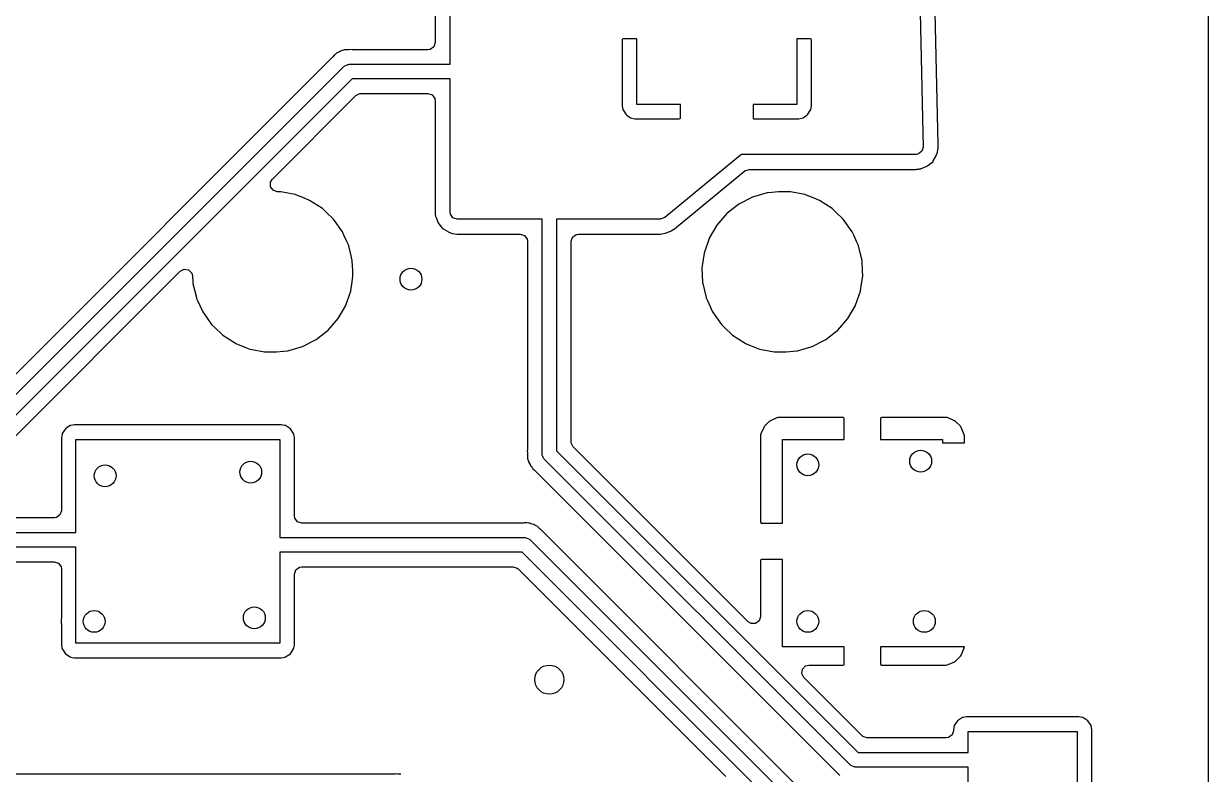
# Model space of a CAD drawing. Extents: x 0.04 to 2.01, y 0.04 to 5.04.
# Drawn here: x 1.369 to 2.01, y 0.488 to 0.894 of the extents above; entities that cross this region are included whole.
import ezdxf

# ---------------------------------------------------------------- set-up
doc = ezdxf.new("R2010")
doc.units = 0
doc.header["$MEASUREMENT"] = 0
doc.layers.add('BLACK', color=7, linetype='CONTINUOUS')

msp = doc.modelspace()

# ---------------------------------------------------------------- linework, layer by layer
at = {"layer": 'BLACK', "linetype": 'CONTINUOUS'}
for p, q in [((2.00982, 3.86016), (2.00982, 0.047923)), ((1.85245, 0.974505), (1.85537, 0.842844)), ((1.86377, 0.828691), (1.86055, 0.973897)), ((1.59177, 0.972511), (1.59177, 0.883839)), ((1.59986, 0.872047), (1.59986, 0.972511)), ((1.59177, 0.883839), (1.59103, 0.881548)), ((1.69303, 0.885664), (1.69291, 0.885502)), ((1.69291, 0.885502), (1.69291, 0.849809)), ((1.69353, 0.885827), (1.69303, 0.885664)), ((1.70079, 0.885827), (1.69353, 0.885827)), ((1.70079, 0.850394), (1.70079, 0.885827)), ((1.79495, 0.885827), (1.7874, 0.885827)), ((1.7874, 0.885827), (1.7874, 0.850394)), ((1.79511, 0.885709), (1.79495, 0.885827)), ((1.79528, 0.885209), (1.79511, 0.885709)), ((1.79528, 0.849809), (1.79528, 0.885209)), ((1.53822, 0.877782), (1.53751, 0.87722)), ((1.53839, 0.877954), (1.53822, 0.877782)), ((1.53858, 0.878112), (1.53839, 0.877954)), ((1.53883, 0.87822), (1.53858, 0.878112)), ((1.53954, 0.878526), (1.53883, 0.87822)), ((1.53883, 0.87822), (1.53883, 0.87822)), ((1.54005, 0.878789), (1.53954, 0.878526)), ((1.54064, 0.87915), (1.54005, 0.878789)), ((1.54094, 0.879339), (1.54064, 0.87915)), ((1.54064, 0.87915), (1.54064, 0.87915)), ((1.54139, 0.879422), (1.54094, 0.879339)), ((1.54221, 0.879673), (1.54139, 0.879422)), ((1.5423, 0.879709), (1.54221, 0.879673)), ((1.54263, 0.879851), (1.5423, 0.879709)), ((1.5423, 0.879709), (1.5423, 0.879709)), ((1.54299, 0.879865), (1.54263, 0.879851)), ((1.54317, 0.879872), (1.54299, 0.879865)), ((1.5438, 0.879895), (1.54317, 0.879872)), ((1.544, 0.879908), (1.5438, 0.879895)), ((1.54418, 0.879941), (1.544, 0.879908)), ((1.54494, 0.879941), (1.54418, 0.879941)), ((1.54509, 0.879944), (1.54494, 0.879941)), ((1.54703, 0.880017), (1.54509, 0.879944)), ((1.54722, 0.879953), (1.54703, 0.880017)), ((1.54738, 0.879941), (1.54722, 0.879953)), ((1.58787, 0.879941), (1.54738, 0.879941)), ((1.58908, 0.880132), (1.58787, 0.879941)), ((1.59103, 0.881548), (1.58908, 0.880132)), ((1.53615, 0.875715), (1.34663, 0.686201)), ((1.5365, 0.876111), (1.53615, 0.875715)), ((1.53719, 0.877026), (1.5365, 0.876111)), ((1.53751, 0.87722), (1.53719, 0.877026)), ((1.54249, 0.870894), (1.54277, 0.871038)), ((1.54277, 0.871038), (1.54296, 0.871295)), ((1.54296, 0.871295), (1.54384, 0.87158)), ((1.54384, 0.87158), (1.54466, 0.871999)), ((1.54466, 0.871999), (1.54497, 0.871949)), ((1.54497, 0.871949), (1.54528, 0.872047)), ((1.54528, 0.872047), (1.59986, 0.872047)), ((1.34876, 0.677165), (1.54249, 0.870894)), ((1.54691, 0.864173), (1.35318, 0.670444)), ((1.59986, 0.864173), (1.54691, 0.864173)), ((1.59986, 0.792244), (1.59986, 0.864173)), ((1.50372, 0.809823), (1.54903, 0.855138)), ((1.54903, 0.855138), (1.55118, 0.856232)), ((1.55118, 0.856232), (1.55179, 0.85628)), ((1.55179, 0.85628), (1.58787, 0.85628)), ((1.58787, 0.85628), (1.59017, 0.855535)), ((1.59017, 0.855535), (1.59158, 0.853586)), ((1.59158, 0.853586), (1.59177, 0.852382)), ((1.59177, 0.852382), (1.59177, 0.792244)), ((1.69291, 0.849809), (1.69295, 0.849431)), ((1.69295, 0.849431), (1.6933, 0.847698)), ((1.6933, 0.847698), (1.69358, 0.847002)), ((1.69358, 0.847002), (1.6949, 0.845036)), ((1.72441, 0.850394), (1.70079, 0.850394)), ((1.72441, 0.842844), (1.72441, 0.850394)), ((1.7874, 0.850394), (1.76378, 0.850394)), ((1.76378, 0.850394), (1.76378, 0.843137)), ((1.79329, 0.845036), (1.79461, 0.847002)), ((1.79461, 0.847002), (1.79489, 0.847698)), ((1.79489, 0.847698), (1.79524, 0.849431)), ((1.79524, 0.849431), (1.79528, 0.849809)), ((1.6949, 0.845036), (1.69543, 0.844504)), ((1.69543, 0.844504), (1.6974, 0.84319)), ((1.6974, 0.84319), (1.69809, 0.842902)), ((1.69809, 0.842902), (1.69982, 0.842557)), ((1.69982, 0.842557), (1.7002, 0.84252)), ((1.7002, 0.84252), (1.72379, 0.84252)), ((1.72379, 0.84252), (1.72429, 0.842682)), ((1.72429, 0.842682), (1.72441, 0.842844)), ((1.76378, 0.843137), (1.76394, 0.842638)), ((1.76394, 0.842638), (1.7641, 0.84252)), ((1.7641, 0.84252), (1.78799, 0.84252)), ((1.78799, 0.84252), (1.78836, 0.842557)), ((1.78836, 0.842557), (1.7901, 0.842902)), ((1.7901, 0.842902), (1.79079, 0.84319)), ((1.79079, 0.84319), (1.79276, 0.844504)), ((1.79276, 0.844504), (1.79329, 0.845036)), ((1.85537, 0.842844), (1.85571, 0.827331)), ((1.85571, 0.827331), (1.85502, 0.825024)), ((1.86352, 0.825442), (1.86378, 0.827358)), ((1.8638, 0.82751), (1.86377, 0.828691)), ((1.86378, 0.827358), (1.8638, 0.82751)), ((1.75684, 0.822915), (1.71594, 0.789235)), ((1.75736, 0.823346), (1.75684, 0.822915)), ((1.85181, 0.823346), (1.75736, 0.823346)), ((1.8531, 0.823565), (1.85181, 0.823346)), ((1.85502, 0.825024), (1.8531, 0.823565)), ((1.86099, 0.819564), (1.86114, 0.81983)), ((1.86114, 0.81983), (1.86266, 0.822504)), ((1.86114, 0.81983), (1.86114, 0.81983)), ((1.86266, 0.822505), (1.86277, 0.822695)), ((1.86266, 0.822504), (1.86266, 0.822505)), ((1.86277, 0.822695), (1.86333, 0.824574)), ((1.86333, 0.824574), (1.86342, 0.824855)), ((1.86342, 0.824856), (1.86346, 0.825002)), ((1.86342, 0.824855), (1.86342, 0.824856)), ((1.86346, 0.825002), (1.86352, 0.825442)), ((1.72232, 0.784005), (1.75919, 0.814367)), ((1.75919, 0.814367), (1.76166, 0.815256)), ((1.76166, 0.815256), (1.85181, 0.815256)), ((1.85181, 0.815256), (1.8519, 0.815263)), ((1.8519, 0.815263), (1.85309, 0.815363)), ((1.8519, 0.815263), (1.8519, 0.815263)), ((1.85309, 0.815363), (1.85317, 0.81537)), ((1.85309, 0.815363), (1.85309, 0.815363)), ((1.85317, 0.81537), (1.85325, 0.815384)), ((1.85325, 0.815384), (1.85365, 0.815451)), ((1.85325, 0.815384), (1.85325, 0.815384)), ((1.85365, 0.815451), (1.85446, 0.815588)), ((1.85446, 0.815588), (1.85467, 0.815682)), ((1.85467, 0.815682), (1.85778, 0.817033)), ((1.85467, 0.815682), (1.85467, 0.815682)), ((1.85778, 0.817033), (1.858, 0.817126)), ((1.858, 0.817126), (1.85819, 0.817269)), ((1.85819, 0.817269), (1.85985, 0.818532)), ((1.85819, 0.817269), (1.85819, 0.817269)), ((1.85985, 0.818532), (1.85992, 0.818585)), ((1.85985, 0.818532), (1.85985, 0.818532)), ((1.85992, 0.818585), (1.86099, 0.819564)), ((1.50277, 0.808271), (1.50372, 0.809823)), ((1.50277, 0.805862), (1.50277, 0.808271)), ((1.50418, 0.803914), (1.50277, 0.805862)), ((1.50648, 0.803169), (1.50418, 0.803914)), ((1.50797, 0.803169), (1.50648, 0.803169)), ((1.50818, 0.803159), (1.50797, 0.803169)), ((1.50832, 0.803132), (1.50818, 0.803159)), ((1.51609, 0.801615), (1.50832, 0.803132)), ((1.50832, 0.803132), (1.50832, 0.803132)), ((1.5163, 0.801574), (1.51609, 0.801615)), ((1.51647, 0.801505), (1.5163, 0.801574)), ((1.52122, 0.799589), (1.51647, 0.801505)), ((1.51647, 0.801505), (1.51647, 0.801505)), ((1.7713, 0.802581), (1.76336, 0.800254)), ((1.77148, 0.802599), (1.7713, 0.802581)), ((1.77383, 0.802823), (1.77148, 0.802599)), ((1.77148, 0.802599), (1.77148, 0.802599)), ((1.77746, 0.803169), (1.77383, 0.802823)), ((1.78356, 0.803169), (1.77746, 0.803169)), ((1.78377, 0.803159), (1.78356, 0.803169)), ((1.78391, 0.803132), (1.78377, 0.803159)), ((1.79168, 0.801615), (1.78391, 0.803132)), ((1.78391, 0.803132), (1.78391, 0.803132)), ((1.79189, 0.801574), (1.79168, 0.801615)), ((1.79206, 0.801505), (1.79189, 0.801574)), ((1.79681, 0.799589), (1.79206, 0.801505)), ((1.79206, 0.801505), (1.79206, 0.801505)), ((1.52397, 0.798484), (1.52122, 0.799589)), ((1.53091, 0.793999), (1.52397, 0.798484)), ((1.75601, 0.796468), (1.74951, 0.791361)), ((1.76336, 0.800254), (1.75601, 0.796468)), ((1.79956, 0.798484), (1.79681, 0.799589)), ((1.8065, 0.793999), (1.79956, 0.798484)), ((1.53105, 0.793871), (1.53091, 0.793999)), ((1.53308, 0.791926), (1.53105, 0.793871)), ((1.53105, 0.793871), (1.53105, 0.793871)), ((1.53688, 0.788282), (1.53308, 0.791926)), ((1.54167, 0.781539), (1.53688, 0.788282)), ((1.59177, 0.792244), (1.59187, 0.790979)), ((1.59187, 0.790979), (1.59206, 0.789774)), ((1.59206, 0.789774), (1.59215, 0.789562)), ((1.59215, 0.789562), (1.59215, 0.789562)), ((1.59215, 0.789562), (1.59251, 0.788693)), ((1.59251, 0.788693), (1.59351, 0.786284)), ((1.60005, 0.79104), (1.59986, 0.792244)), ((1.60147, 0.789091), (1.60005, 0.79104)), ((1.60376, 0.788346), (1.60147, 0.789091)), ((1.64961, 0.788346), (1.60376, 0.788346)), ((1.64961, 0.661417), (1.64961, 0.788346)), ((1.71346, 0.788346), (1.65748, 0.788346)), ((1.65748, 0.788346), (1.65748, 0.663048)), ((1.71594, 0.789235), (1.71346, 0.788346)), ((1.74951, 0.791361), (1.74409, 0.785117)), ((1.80664, 0.793871), (1.8065, 0.793999)), ((1.80867, 0.791926), (1.80664, 0.793871)), ((1.80664, 0.793871), (1.80664, 0.793871)), ((1.81247, 0.788282), (1.80867, 0.791926)), ((1.81726, 0.781539), (1.81247, 0.788282)), ((1.54271, 0.779247), (1.54167, 0.781539)), ((1.59351, 0.786284), (1.59492, 0.784335)), ((1.59492, 0.784335), (1.59588, 0.783243)), ((1.59588, 0.783243), (1.59614, 0.783086)), ((1.59614, 0.783086), (1.59644, 0.782907)), ((1.59644, 0.782907), (1.59897, 0.781396)), ((1.59897, 0.781396), (1.59918, 0.781329)), ((1.71635, 0.780788), (1.71852, 0.781563)), ((1.71852, 0.781563), (1.71867, 0.78162)), ((1.71867, 0.78162), (1.71951, 0.782095)), ((1.71951, 0.782095), (1.72094, 0.782907)), ((1.72094, 0.782907), (1.72108, 0.78299)), ((1.72094, 0.782907), (1.72094, 0.782907)), ((1.72108, 0.78299), (1.72232, 0.784005)), ((1.74409, 0.785117), (1.73995, 0.777961)), ((1.8183, 0.779247), (1.81726, 0.781539)), ((1.54407, 0.776249), (1.54271, 0.779247)), ((1.54509, 0.774013), (1.54407, 0.776249)), ((1.59918, 0.781329), (1.59918, 0.781329)), ((1.59918, 0.781329), (1.60126, 0.780652)), ((1.60126, 0.780652), (1.60141, 0.780628)), ((1.60141, 0.780628), (1.60141, 0.780628)), ((1.60141, 0.780628), (1.60361, 0.78028)), ((1.60361, 0.78028), (1.60361, 0.78028)), ((1.60361, 0.78028), (1.60376, 0.780256)), ((1.60376, 0.780256), (1.63781, 0.780256)), ((1.63781, 0.780256), (1.64011, 0.779512)), ((1.64011, 0.779512), (1.64152, 0.777563)), ((1.64152, 0.777563), (1.64171, 0.776358)), ((1.64171, 0.776358), (1.64171, 0.663524)), ((1.66537, 0.776358), (1.66612, 0.778649)), ((1.66537, 0.667932), (1.66537, 0.776358)), ((1.66612, 0.778649), (1.66807, 0.780065)), ((1.66807, 0.780065), (1.66927, 0.780256)), ((1.66927, 0.780256), (1.71346, 0.780256)), ((1.71346, 0.780256), (1.71363, 0.780285)), ((1.71363, 0.780285), (1.71603, 0.780702)), ((1.71363, 0.780285), (1.71363, 0.780285)), ((1.71603, 0.780702), (1.7162, 0.780731)), ((1.71603, 0.780702), (1.71603, 0.780702)), ((1.7162, 0.780731), (1.71635, 0.780788)), ((1.71635, 0.780788), (1.71635, 0.780788)), ((1.73989, 0.777786), (1.73738, 0.770552)), ((1.73995, 0.777961), (1.73989, 0.777786)), ((1.73989, 0.777786), (1.73989, 0.777786)), ((1.81966, 0.776249), (1.8183, 0.779247)), ((1.82068, 0.774013), (1.81966, 0.776249)), ((1.54513, 0.773832), (1.54509, 0.774013)), ((1.54603, 0.77011), (1.54513, 0.773832)), ((1.54513, 0.773832), (1.54513, 0.773832)), ((1.54703, 0.765975), (1.54603, 0.77011)), ((1.73722, 0.769967), (1.73621, 0.763061)), ((1.73724, 0.770151), (1.73722, 0.769967)), ((1.73738, 0.770552), (1.73724, 0.770151)), ((1.82072, 0.773832), (1.82068, 0.774013)), ((1.82162, 0.77011), (1.82072, 0.773832)), ((1.82072, 0.773832), (1.82072, 0.773832)), ((1.82262, 0.765975), (1.82162, 0.77011)), ((1.54704, 0.76579), (1.54703, 0.765975)), ((1.54729, 0.760383), (1.54704, 0.76579)), ((1.54704, 0.76579), (1.54704, 0.76579)), ((1.73621, 0.763061), (1.73606, 0.761969)), ((1.82263, 0.76579), (1.82262, 0.765975)), ((1.82288, 0.760383), (1.82263, 0.76579)), ((1.82263, 0.76579), (1.82263, 0.76579)), ((1.35952, 0.665624), (1.45402, 0.760124)), ((1.45402, 0.760124), (1.45617, 0.761217)), ((1.45617, 0.761217), (1.45855, 0.76084)), ((1.45855, 0.76084), (1.46025, 0.759137)), ((1.46025, 0.759137), (1.46067, 0.757548)), ((1.46067, 0.757548), (1.46081, 0.754525)), ((1.54694, 0.754481), (1.54738, 0.757533)), ((1.54741, 0.757716), (1.54729, 0.760383)), ((1.54738, 0.757533), (1.54741, 0.757716)), ((1.54738, 0.757533), (1.54738, 0.757533)), ((1.73606, 0.761969), (1.73606, 0.761783)), ((1.73606, 0.761783), (1.73641, 0.754221)), ((1.73606, 0.761783), (1.73606, 0.761783)), ((1.82253, 0.754481), (1.82297, 0.757533)), ((1.823, 0.757716), (1.82288, 0.760383)), ((1.82297, 0.757533), (1.823, 0.757716)), ((1.82297, 0.757533), (1.82297, 0.757533)), ((1.46081, 0.754525), (1.46085, 0.75371)), ((1.46085, 0.75371), (1.46089, 0.753529)), ((1.46089, 0.753529), (1.46272, 0.745945)), ((1.54357, 0.741899), (1.54616, 0.749359)), ((1.54616, 0.749359), (1.54622, 0.749534)), ((1.54616, 0.749359), (1.54616, 0.749359)), ((1.54622, 0.749534), (1.54694, 0.754481)), ((1.73641, 0.754221), (1.73644, 0.75371)), ((1.73644, 0.75371), (1.73648, 0.753529)), ((1.73648, 0.753529), (1.73831, 0.745945)), ((1.81916, 0.741899), (1.82175, 0.749359)), ((1.82175, 0.749359), (1.82181, 0.749534)), ((1.82175, 0.749359), (1.82175, 0.749359)), ((1.82181, 0.749534), (1.82253, 0.754481)), ((1.46272, 0.745945), (1.46278, 0.745673)), ((1.46278, 0.745673), (1.46286, 0.745504)), ((1.46286, 0.745504), (1.46286, 0.745504)), ((1.46286, 0.745504), (1.46343, 0.744261)), ((1.46343, 0.744261), (1.46621, 0.738146)), ((1.73831, 0.745945), (1.73837, 0.745673)), ((1.73837, 0.745673), (1.73845, 0.745504)), ((1.73845, 0.745504), (1.73845, 0.745504)), ((1.73845, 0.745504), (1.73902, 0.744261)), ((1.73902, 0.744261), (1.7418, 0.738146)), ((1.46621, 0.738146), (1.47099, 0.731403)), ((1.53937, 0.734568), (1.54351, 0.741724)), ((1.54351, 0.741724), (1.54357, 0.741899)), ((1.7418, 0.738146), (1.74658, 0.731403)), ((1.81496, 0.734568), (1.8191, 0.741724)), ((1.8191, 0.741724), (1.81916, 0.741899)), ((1.47099, 0.731403), (1.47267, 0.729792)), ((1.53395, 0.728324), (1.53937, 0.734568)), ((1.74658, 0.731403), (1.74826, 0.729792)), ((1.80954, 0.728324), (1.81496, 0.734568)), ((1.47267, 0.729792), (1.47683, 0.725814)), ((1.47683, 0.725814), (1.47683, 0.725814)), ((1.47683, 0.725814), (1.47696, 0.725686)), ((1.47696, 0.725686), (1.48391, 0.721201)), ((1.52745, 0.723217), (1.53251, 0.727195)), ((1.53251, 0.727195), (1.53381, 0.728209)), ((1.53381, 0.728209), (1.53395, 0.728324)), ((1.53381, 0.728209), (1.53381, 0.728209)), ((1.74826, 0.729792), (1.75242, 0.725814)), ((1.75242, 0.725814), (1.75242, 0.725814)), ((1.75242, 0.725814), (1.75255, 0.725686)), ((1.75255, 0.725686), (1.7595, 0.721201)), ((1.80304, 0.723217), (1.8081, 0.727195)), ((1.8081, 0.727195), (1.8094, 0.728209)), ((1.8094, 0.728209), (1.80954, 0.728324)), ((1.8094, 0.728209), (1.8094, 0.728209)), ((1.48391, 0.721201), (1.48408, 0.721132)), ((1.48408, 0.721132), (1.48986, 0.718804)), ((1.48986, 0.718804), (1.49158, 0.718111)), ((1.49158, 0.718111), (1.49176, 0.718075)), ((1.49176, 0.718075), (1.49955, 0.716553)), ((1.51217, 0.717104), (1.5201, 0.719431)), ((1.5201, 0.719431), (1.52745, 0.723217)), ((1.7595, 0.721201), (1.75967, 0.721132)), ((1.75967, 0.721132), (1.76545, 0.718804)), ((1.76545, 0.718804), (1.76717, 0.718111)), ((1.76717, 0.718111), (1.76735, 0.718075)), ((1.76735, 0.718075), (1.77514, 0.716553)), ((1.78776, 0.717104), (1.79569, 0.719431)), ((1.79569, 0.719431), (1.80304, 0.723217)), ((1.49955, 0.716553), (1.49955, 0.716553)), ((1.49955, 0.716553), (1.49969, 0.716526)), ((1.49969, 0.716526), (1.49991, 0.716516)), ((1.49991, 0.716516), (1.506, 0.716516)), ((1.506, 0.716516), (1.50979, 0.716877)), ((1.50979, 0.716877), (1.51198, 0.717086)), ((1.51198, 0.717086), (1.51217, 0.717104)), ((1.51198, 0.717086), (1.51198, 0.717086)), ((1.77514, 0.716553), (1.77514, 0.716553)), ((1.77514, 0.716553), (1.77528, 0.716526)), ((1.77528, 0.716526), (1.7755, 0.716516)), ((1.7755, 0.716516), (1.78159, 0.716516)), ((1.78159, 0.716516), (1.78538, 0.716877)), ((1.78538, 0.716877), (1.78757, 0.717086)), ((1.78757, 0.717086), (1.78776, 0.717104)), ((1.78757, 0.717086), (1.78757, 0.717086)), ((1.77247, 0.678939), (1.76987, 0.676334)), ((1.77305, 0.67934), (1.77247, 0.678939)), ((1.77648, 0.680861), (1.77305, 0.67934)), ((1.77703, 0.681014), (1.77648, 0.680861)), ((1.77766, 0.681089), (1.77703, 0.681014)), ((1.77789, 0.681102), (1.77766, 0.681089)), ((1.81267, 0.681102), (1.77789, 0.681102)), ((1.81283, 0.680984), (1.81267, 0.681102)), ((1.81299, 0.680485), (1.81283, 0.680984)), ((1.81299, 0.669291), (1.81299, 0.680485)), ((1.8328, 0.68094), (1.83268, 0.680778)), ((1.83268, 0.680778), (1.83268, 0.669291)), ((1.83329, 0.681102), (1.8328, 0.68094)), ((1.86778, 0.681102), (1.83329, 0.681102)), ((1.86801, 0.681089), (1.86778, 0.681102)), ((1.86861, 0.681019), (1.86801, 0.681089)), ((1.86917, 0.680866), (1.86861, 0.681019)), ((1.8726, 0.679351), (1.86917, 0.680866)), ((1.87318, 0.678951), (1.8726, 0.679351)), ((1.87579, 0.676351), (1.87318, 0.678951)), ((1.39195, 0.674982), (1.3902, 0.672371)), ((1.39456, 0.676727), (1.39195, 0.674982)), ((1.39493, 0.676802), (1.39456, 0.676727)), ((1.396, 0.677015), (1.39493, 0.676802)), ((1.39493, 0.676802), (1.39493, 0.676802)), ((1.39686, 0.677185), (1.396, 0.677015)), ((1.50865, 0.677185), (1.39686, 0.677185)), ((1.50951, 0.677015), (1.50865, 0.677185)), ((1.51058, 0.676802), (1.50951, 0.677015)), ((1.51095, 0.676727), (1.51058, 0.676802)), ((1.51058, 0.676802), (1.51058, 0.676802)), ((1.51357, 0.674982), (1.51095, 0.676727)), ((1.51531, 0.672371), (1.51357, 0.674982)), ((1.76947, 0.675751), (1.76795, 0.672324)), ((1.76987, 0.676334), (1.76947, 0.675751)), ((1.87619, 0.675768), (1.87579, 0.676351)), ((1.87771, 0.672343), (1.87619, 0.675768)), ((1.38996, 0.671161), (1.38974, 0.670069)), ((1.38974, 0.670069), (1.38974, 0.630689)), ((1.39013, 0.671995), (1.38996, 0.671161)), ((1.3902, 0.672371), (1.39013, 0.671995)), ((1.39013, 0.671995), (1.39013, 0.671995)), ((1.39764, 0.618898), (1.39764, 0.669291)), ((1.39764, 0.669291), (1.50787, 0.669291)), ((1.50787, 0.669291), (1.50787, 0.616142)), ((1.51538, 0.671995), (1.51531, 0.672371)), ((1.51555, 0.671161), (1.51538, 0.671995)), ((1.51538, 0.671995), (1.51538, 0.671995)), ((1.51577, 0.670069), (1.51555, 0.671161)), ((1.51577, 0.627933), (1.51577, 0.670069)), ((1.66542, 0.667323), (1.66537, 0.667932)), ((1.66652, 0.665176), (1.66542, 0.667323)), ((1.76773, 0.671158), (1.76772, 0.670933)), ((1.76772, 0.670933), (1.76772, 0.624633)), ((1.7678, 0.671764), (1.76773, 0.671158)), ((1.76795, 0.672324), (1.7678, 0.671764)), ((1.77953, 0.624016), (1.77953, 0.669291)), ((1.77953, 0.669291), (1.81299, 0.669291)), ((1.83268, 0.669291), (1.86614, 0.669291)), ((1.86614, 0.669291), (1.86614, 0.667323)), ((1.86614, 0.667323), (1.87795, 0.667323)), ((1.87786, 0.671786), (1.87771, 0.672343)), ((1.87794, 0.671161), (1.87786, 0.671786)), ((1.87795, 0.670931), (1.87794, 0.671161)), ((1.87795, 0.667323), (1.87795, 0.670931)), ((1.6417, 0.663362), (1.64164, 0.663176)), ((1.64164, 0.663176), (1.64169, 0.661629)), ((1.64169, 0.661629), (1.64171, 0.66123)), ((1.64171, 0.663524), (1.6417, 0.663362)), ((1.64171, 0.66123), (1.64171, 0.661084)), ((1.64171, 0.661084), (1.64171, 0.660317)), ((1.64171, 0.660317), (1.64175, 0.660143)), ((1.64175, 0.660143), (1.64176, 0.659938)), ((1.64176, 0.659938), (1.6418, 0.658771)), ((1.6497, 0.661115), (1.64961, 0.661417)), ((1.64965, 0.660801), (1.6497, 0.661115)), ((1.65007, 0.65998), (1.64965, 0.660801)), ((1.65036, 0.659103), (1.65007, 0.65998)), ((1.65748, 0.663048), (1.82054, 0.499992)), ((1.76106, 0.570629), (1.66652, 0.665176)), ((1.6418, 0.658771), (1.64194, 0.658441)), ((1.64194, 0.658441), (1.64194, 0.658441)), ((1.64194, 0.658441), (1.64198, 0.658355)), ((1.64198, 0.658355), (1.64223, 0.65753)), ((1.64223, 0.65753), (1.64231, 0.657085)), ((1.64231, 0.657085), (1.64286, 0.656192)), ((1.64286, 0.656192), (1.64313, 0.655685)), ((1.64313, 0.655685), (1.64354, 0.654722)), ((1.64354, 0.654722), (1.6437, 0.65453)), ((1.6437, 0.65453), (1.64387, 0.654358)), ((1.64387, 0.654358), (1.64443, 0.653647)), ((1.64443, 0.653647), (1.64463, 0.653333)), ((1.64463, 0.653333), (1.64554, 0.652637)), ((1.65062, 0.658916), (1.65036, 0.659103)), ((1.65076, 0.658633), (1.65062, 0.658916)), ((1.81612, 0.493271), (1.65076, 0.658633)), ((1.64554, 0.652637), (1.64594, 0.652291)), ((1.64594, 0.652291), (1.80905, 0.489179)), ((1.389, 0.628398), (1.38705, 0.626982)), ((1.38974, 0.630689), (1.389, 0.628398)), ((1.51596, 0.626729), (1.51577, 0.627933)), ((1.38585, 0.626791), (1.24738, 0.626791)), ((1.38705, 0.626982), (1.38585, 0.626791)), ((1.51737, 0.62478), (1.51596, 0.626729)), ((1.51967, 0.624035), (1.51737, 0.62478)), ((1.6394, 0.624035), (1.51967, 0.624035)), ((1.63992, 0.624071), (1.6394, 0.624035)), ((1.64106, 0.624226), (1.63992, 0.624071)), ((1.64141, 0.624143), (1.64106, 0.624226)), ((1.64142, 0.624141), (1.64141, 0.624143)), ((1.64141, 0.624143), (1.64141, 0.624143)), ((1.64232, 0.624035), (1.64142, 0.624141)), ((1.64256, 0.624035), (1.64232, 0.624035)), ((1.64281, 0.624011), (1.64256, 0.624035)), ((1.64307, 0.623909), (1.64281, 0.624011)), ((1.64378, 0.623623), (1.64307, 0.623909)), ((1.64307, 0.623909), (1.64307, 0.623909)), ((1.64433, 0.62345), (1.64378, 0.623623)), ((1.64535, 0.623208), (1.64433, 0.62345)), ((1.64565, 0.623005), (1.64535, 0.623208)), ((1.64572, 0.622952), (1.64565, 0.623005)), ((1.64565, 0.623005), (1.64565, 0.623005)), ((1.64648, 0.622546), (1.64572, 0.622952)), ((1.6469, 0.622378), (1.64648, 0.622546)), ((1.64717, 0.622133), (1.6469, 0.622378)), ((1.64776, 0.621584), (1.64717, 0.622133)), ((1.64791, 0.621449), (1.64776, 0.621584)), ((1.64806, 0.621348), (1.64791, 0.621449)), ((1.6486, 0.620806), (1.64806, 0.621348)), ((1.76772, 0.624633), (1.76788, 0.624134)), ((1.76788, 0.624134), (1.76804, 0.624016)), ((1.76804, 0.624016), (1.77953, 0.624016)), ((1.24528, 0.618898), (1.39764, 0.618898)), ((1.50787, 0.616142), (1.64047, 0.616142)), ((1.64047, 0.616142), (1.64077, 0.616044)), ((1.64077, 0.616044), (1.64109, 0.616093)), ((1.64109, 0.616093), (1.64191, 0.615675)), ((1.64191, 0.615675), (1.64279, 0.61539)), ((1.64279, 0.61539), (1.64297, 0.615133)), ((1.64297, 0.615133), (1.64326, 0.614989)), ((1.64326, 0.614989), (1.87242, 0.385827)), ((1.64871, 0.620704), (1.6486, 0.620806)), ((1.65013, 0.619381), (1.64871, 0.620704)), ((1.65022, 0.619204), (1.65013, 0.619381)), ((1.65033, 0.619081), (1.65022, 0.619204)), ((1.86537, 0.404034), (1.65033, 0.619081)), ((1.39764, 0.611024), (1.24691, 0.611024)), ((1.39764, 0.559055), (1.39764, 0.611024)), ((1.25179, 0.60313), (1.38585, 0.60313)), ((1.38585, 0.60313), (1.38814, 0.602386)), ((1.38814, 0.602386), (1.38955, 0.600437)), ((1.63884, 0.608268), (1.50787, 0.608268)), ((1.50787, 0.608268), (1.50787, 0.559055)), ((1.868, 0.379106), (1.63884, 0.608268)), ((1.76783, 0.604168), (1.76772, 0.604006)), ((1.76772, 0.604006), (1.76772, 0.573385)), ((1.76833, 0.604331), (1.76783, 0.604168)), ((1.77953, 0.604331), (1.76833, 0.604331)), ((1.77953, 0.557087), (1.77953, 0.604331)), ((1.38955, 0.600437), (1.38974, 0.599232)), ((1.38974, 0.599232), (1.38974, 0.572549)), ((1.51577, 0.596476), (1.51651, 0.598767)), ((1.51577, 0.558278), (1.51577, 0.596476)), ((1.51651, 0.598767), (1.51846, 0.600183)), ((1.51846, 0.600183), (1.51967, 0.600374)), ((1.51967, 0.600374), (1.63396, 0.600374)), ((1.63396, 0.600374), (1.63625, 0.59963)), ((1.63625, 0.59963), (1.63671, 0.599232)), ((1.63671, 0.599232), (1.74891, 0.487038)), ((1.3897, 0.57195), (1.38956, 0.571085)), ((1.38956, 0.571085), (1.3896, 0.57081)), ((1.3896, 0.57081), (1.3896, 0.57081)), ((1.3896, 0.57081), (1.38971, 0.569952)), ((1.38974, 0.572549), (1.3897, 0.57195)), ((1.76261, 0.569678), (1.76106, 0.570629)), ((1.76697, 0.571094), (1.76502, 0.569678)), ((1.76772, 0.573385), (1.76697, 0.571094)), ((1.38971, 0.569952), (1.38974, 0.569447)), ((1.38974, 0.569447), (1.38974, 0.558278)), ((1.76502, 0.569678), (1.76261, 0.569678)), ((1.38974, 0.558278), (1.38978, 0.55809)), ((1.38978, 0.55809), (1.39008, 0.556582)), ((1.50787, 0.559055), (1.39764, 0.559055)), ((1.51543, 0.556582), (1.51573, 0.55809)), ((1.51573, 0.55809), (1.51577, 0.558278)), ((1.39008, 0.556582), (1.3902, 0.555975)), ((1.3902, 0.555975), (1.39195, 0.553364)), ((1.39195, 0.553364), (1.39456, 0.551619)), ((1.39456, 0.551619), (1.39493, 0.551545)), ((1.39493, 0.551545), (1.39493, 0.551544)), ((1.39493, 0.551544), (1.39561, 0.551409)), ((1.39561, 0.551409), (1.39686, 0.551161)), ((1.39686, 0.551161), (1.50865, 0.551161)), ((1.50865, 0.551161), (1.5099, 0.551409)), ((1.5099, 0.551409), (1.51058, 0.551544)), ((1.51058, 0.551545), (1.51095, 0.551619)), ((1.51058, 0.551544), (1.51058, 0.551545)), ((1.51095, 0.551619), (1.51357, 0.553364)), ((1.51357, 0.553364), (1.51531, 0.555975)), ((1.51531, 0.555975), (1.51543, 0.556582)), ((1.81299, 0.557087), (1.77953, 0.557087)), ((1.81299, 0.547569), (1.81299, 0.557087)), ((1.87793, 0.557087), (1.83268, 0.557087)), ((1.83268, 0.557087), (1.83268, 0.547861)), ((1.8732, 0.549407), (1.8758, 0.552012)), ((1.8758, 0.552012), (1.8762, 0.552596)), ((1.8762, 0.552596), (1.87772, 0.556023)), ((1.87772, 0.556023), (1.87787, 0.556582)), ((1.87787, 0.556582), (1.87793, 0.557087)), ((1.79001, 0.542737), (1.79038, 0.545116)), ((1.79038, 0.545116), (1.79209, 0.546819)), ((1.79209, 0.546819), (1.79386, 0.547244)), ((1.79386, 0.547244), (1.81237, 0.547244)), ((1.81237, 0.547244), (1.81287, 0.547406)), ((1.81287, 0.547406), (1.81299, 0.547569)), ((1.83268, 0.547861), (1.83284, 0.547362)), ((1.83284, 0.547362), (1.833, 0.547244)), ((1.833, 0.547244), (1.86778, 0.547244)), ((1.86778, 0.547244), (1.86801, 0.547258)), ((1.86801, 0.547258), (1.86864, 0.547332)), ((1.86864, 0.547332), (1.86919, 0.547485)), ((1.86919, 0.547485), (1.87262, 0.549007)), ((1.87262, 0.549007), (1.8732, 0.549407)), ((1.7911, 0.54059), (1.79001, 0.542737)), ((1.82266, 0.509027), (1.7911, 0.54059)), ((1.87684, 0.518853), (1.87423, 0.517108)), ((1.87722, 0.518928), (1.87684, 0.518853)), ((1.87811, 0.519105), (1.87722, 0.518928)), ((1.87722, 0.518928), (1.87722, 0.518928)), ((1.87914, 0.519311), (1.87811, 0.519105)), ((1.93975, 0.519311), (1.87914, 0.519311)), ((1.94079, 0.519105), (1.93975, 0.519311)), ((1.94168, 0.518928), (1.94079, 0.519105)), ((1.94206, 0.518853), (1.94168, 0.518928)), ((1.94168, 0.518928), (1.94168, 0.518928)), ((1.94467, 0.517108), (1.94206, 0.518853)), ((1.87249, 0.514497), (1.87203, 0.512195)), ((1.87423, 0.517108), (1.87249, 0.514497)), ((1.94641, 0.514497), (1.94467, 0.517108)), ((1.94687, 0.512195), (1.94641, 0.514497)), ((1.82313, 0.50863), (1.82266, 0.509027)), ((1.82542, 0.507886), (1.82313, 0.50863)), ((1.86813, 0.507886), (1.82542, 0.507886)), ((1.86933, 0.508077), (1.86813, 0.507886)), ((1.87128, 0.509492), (1.86933, 0.508077)), ((1.87203, 0.511783), (1.87128, 0.509492)), ((1.87203, 0.512195), (1.87203, 0.511783)), ((1.87992, 0.499992), (1.87992, 0.511417)), ((1.87992, 0.511417), (1.93898, 0.511417)), ((1.93898, 0.511417), (1.93898, 0.452362)), ((1.94687, 0.451585), (1.94687, 0.512195)), ((1.82054, 0.499992), (1.87992, 0.499992)), ((1.8164, 0.493127), (1.81612, 0.493271)), ((1.56987, 0.488209), (1.14467, 0.488209)), ((1.57039, 0.488244), (1.56987, 0.488209)), ((1.57153, 0.488399), (1.57039, 0.488244)), ((1.57188, 0.488316), (1.57153, 0.488399)), ((1.57189, 0.488314), (1.57188, 0.488316)), ((1.57188, 0.488316), (1.57188, 0.488316)), ((1.57279, 0.488209), (1.57189, 0.488314)), ((1.57303, 0.488209), (1.57279, 0.488209)), ((1.57328, 0.488184), (1.57303, 0.488209)), ((1.80905, 0.489179), (1.80916, 0.489056)), ((1.80916, 0.489056), (1.80924, 0.488879)), ((1.80924, 0.488879), (1.80951, 0.488634)), ((1.80951, 0.488634), (1.81067, 0.487555)), ((1.81659, 0.49287), (1.8164, 0.493127)), ((1.81747, 0.492585), (1.81659, 0.49287)), ((1.81829, 0.492167), (1.81747, 0.492585)), ((1.8186, 0.492216), (1.81829, 0.492167)), ((1.81891, 0.492118), (1.8186, 0.492216)), ((1.87992, 0.492118), (1.81891, 0.492118)), ((1.87992, 0.452362), (1.87992, 0.492118))]:
    msp.add_line(p, q, dxfattribs=at)
at = {"layer": 'BLACK'}
for centre, radius in [((1.57874, 0.755906), 0.005906), ((1.79331, 0.655512), 0.005906), ((1.85433, 0.65748), 0.005906), ((1.41339, 0.649606), 0.005906), ((1.49213, 0.651575), 0.005906), ((1.40748, 0.570866), 0.005906), ((1.49409, 0.572835), 0.005906), ((1.79331, 0.570866), 0.005906), ((1.8563, 0.570866), 0.005906), ((1.65354, 0.53937), 0.007874)]:
    msp.add_circle(centre, radius, dxfattribs=at)

doc.saveas('drawing.dxf')
